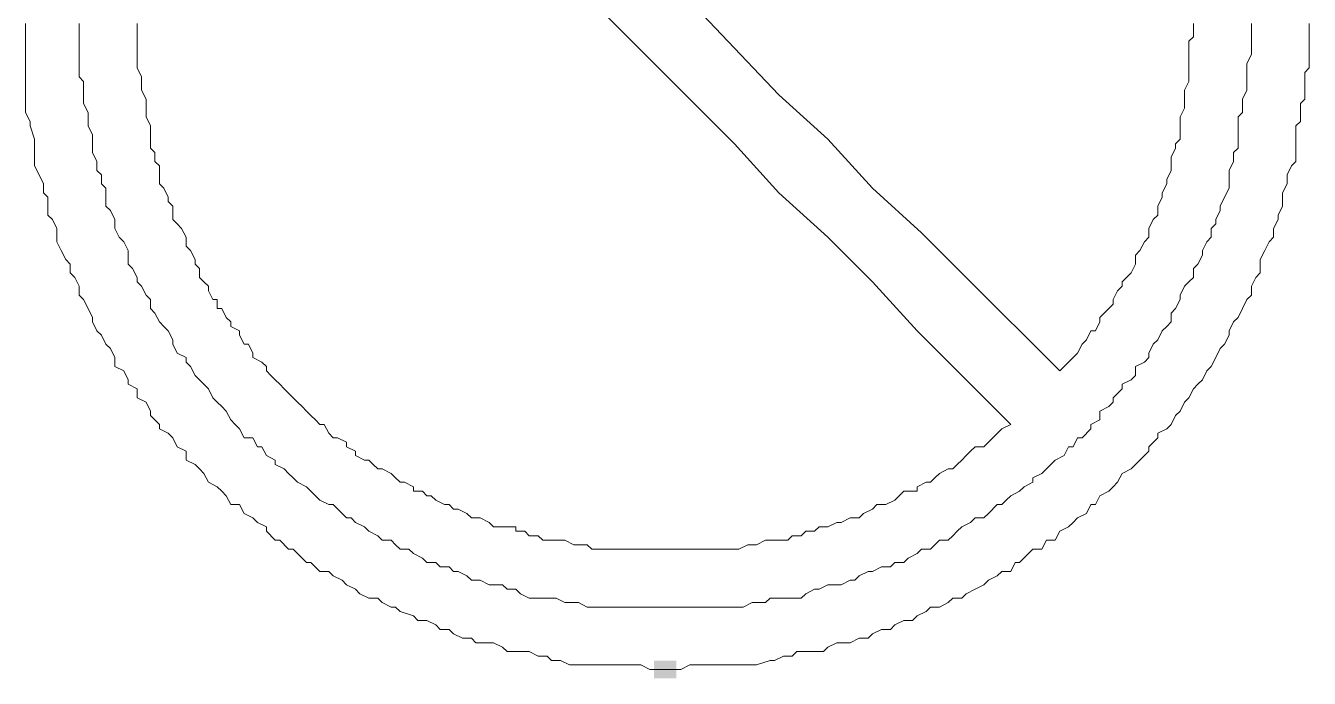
# Model space of a CAD drawing. Header units: millimetres. Extents: x 1341 to 37388, y -13954 to 1849.
# Drawn here: x 29529.3 to 29620.4, y -236.9 to -190.5 of the extents above; entities that cross this region are included whole.
import ezdxf

# ---------------------------------------------------------------- set-up
doc = ezdxf.new("R2010")
doc.units = ezdxf.units.MM
doc.layers.add('COMPONENTE', color=3, linetype='Continuous')

# ---------------------------------------------------------------- blocks, each defined once
blk = doc.blocks.new('TRANFORMADOR_IP00_TRAEL_VISTA_FRONT')
at = {"layer": 'COMPONENTE', "linetype": 'Continuous', "lineweight": 0}
blk.add_hatch(color=256, dxfattribs=at).paths.add_polyline_path([(5149.729, 2889.352), (5149.729, 2888.087), (5151.311, 2888.087), (5151.311, 2889.352)])
blk.add_hatch(color=256, dxfattribs=at).paths.add_polyline_path([(5149.729, 2889.352), (5149.729, 2888.087), (5151.311, 2888.087), (5151.311, 2889.352)])
for points in [[(5148.78, 2932.687), (5142.138, 2939.329)], [(5158.586, 2929.524), (5152.26, 2936.166)], [(5105.129, 2934.585), (5105.129, 2933.636)], [(5108.925, 2934.585), (5108.925, 2933.319)], [(5113.037, 2934.585), (5113.037, 2933.952)], [(5188.003, 2934.268), (5188.003, 2934.585)], [(5188.003, 2933.636), (5188.003, 2934.268)], [(5192.115, 2933.636), (5192.115, 2934.585)], [(5196.227, 2933.636), (5196.227, 2934.585)], [(5105.129, 2933.636), (5105.129, 2933.319)], [(5113.037, 2933.952), (5113.037, 2933.636)], [(5113.037, 2933.636), (5113.037, 2933.003)], [(5187.686, 2933.319), (5188.003, 2933.636)], [(5192.115, 2933.319), (5192.115, 2933.636)], [(5196.227, 2933.319), (5196.227, 2933.636)], [(5105.129, 2933.319), (5105.129, 2932.687)], [(5105.129, 2932.687), (5105.129, 2932.054)], [(5108.925, 2933.319), (5108.925, 2933.003)], [(5108.925, 2933.003), (5108.925, 2932.37)], [(5113.037, 2933.003), (5113.037, 2932.687)], [(5113.037, 2932.687), (5113.037, 2932.054)], [(5155.423, 2926.044), (5148.78, 2932.687)], [(5187.686, 2933.003), (5187.686, 2933.319)], [(5187.686, 2932.687), (5187.686, 2933.003)], [(5187.686, 2932.054), (5187.686, 2932.687)], [(5192.115, 2933.003), (5192.115, 2933.319)], [(5192.115, 2932.37), (5192.115, 2933.003)], [(5196.227, 2932.687), (5196.227, 2933.319)], [(5196.227, 2932.054), (5196.227, 2932.687)], [(5105.129, 2932.054), (5105.129, 2931.421)], [(5108.925, 2932.37), (5108.925, 2931.738)], [(5108.925, 2931.738), (5108.925, 2931.421)], [(5113.037, 2932.054), (5113.037, 2931.738)], [(5113.037, 2931.738), (5113.037, 2931.421)], [(5187.686, 2931.738), (5187.686, 2932.054)], [(5187.686, 2931.421), (5187.686, 2931.738)], [(5191.798, 2931.738), (5192.115, 2932.37)], [(5191.798, 2931.421), (5191.798, 2931.738)], [(5196.227, 2931.421), (5196.227, 2932.054)], [(5105.129, 2931.421), (5105.129, 2931.105)], [(5105.129, 2931.105), (5105.129, 2930.472)], [(5108.925, 2931.421), (5108.925, 2930.789)], [(5108.925, 2930.789), (5109.242, 2930.472)], [(5113.037, 2931.421), (5113.354, 2930.789)], [(5113.354, 2930.789), (5113.354, 2930.472)], [(5187.686, 2930.789), (5187.686, 2931.421)], [(5187.686, 2930.472), (5187.686, 2930.789)], [(5191.798, 2930.789), (5191.798, 2931.421)], [(5191.798, 2930.472), (5191.798, 2930.789)], [(5195.91, 2931.105), (5196.227, 2931.421)], [(5195.91, 2930.472), (5195.91, 2931.105)], [(5105.129, 2930.472), (5105.129, 2929.84)], [(5105.129, 2929.84), (5105.129, 2929.207)], [(5109.242, 2930.472), (5109.242, 2929.84)], [(5109.242, 2929.84), (5109.242, 2929.207)], [(5113.354, 2930.472), (5113.354, 2930.156)], [(5113.354, 2930.156), (5113.354, 2929.84)], [(5113.354, 2929.84), (5113.67, 2929.207)], [(5187.37, 2929.84), (5187.686, 2930.472)], [(5187.37, 2929.524), (5187.37, 2929.84)], [(5191.482, 2929.207), (5191.798, 2929.84)], [(5191.798, 2929.84), (5191.798, 2930.472)], [(5195.91, 2929.84), (5195.91, 2930.472)], [(5195.91, 2929.207), (5195.91, 2929.84)], [(5105.129, 2929.207), (5105.129, 2928.891)], [(5105.129, 2928.891), (5105.129, 2928.258)], [(5109.242, 2929.207), (5109.242, 2928.891)], [(5109.242, 2928.891), (5109.558, 2928.258)], [(5113.67, 2929.207), (5113.67, 2928.891)], [(5113.67, 2928.891), (5113.67, 2928.258)], [(5162.065, 2926.36), (5158.586, 2929.524)], [(5187.37, 2928.891), (5187.37, 2929.524)], [(5187.37, 2928.575), (5187.37, 2928.891)], [(5191.482, 2928.891), (5191.482, 2929.207)], [(5191.482, 2928.258), (5191.482, 2928.891)], [(5195.594, 2928.891), (5195.91, 2929.207)], [(5195.594, 2928.258), (5195.594, 2928.891)], [(5105.129, 2928.258), (5105.446, 2927.626)], [(5109.558, 2928.258), (5109.558, 2927.942)], [(5109.558, 2927.942), (5109.558, 2927.309)], [(5113.67, 2928.258), (5113.67, 2927.942)], [(5113.67, 2927.942), (5113.986, 2927.309)], [(5187.054, 2927.942), (5187.37, 2928.575)], [(5187.054, 2927.626), (5187.054, 2927.942)], [(5191.166, 2927.942), (5191.482, 2928.258)], [(5191.166, 2927.309), (5191.166, 2927.942)], [(5195.594, 2927.626), (5195.594, 2928.258)], [(5105.446, 2927.626), (5105.446, 2927.309)], [(5105.446, 2927.309), (5105.762, 2926.36)], [(5109.558, 2927.309), (5109.874, 2926.677)], [(5113.986, 2927.309), (5113.986, 2926.993)], [(5113.986, 2926.993), (5113.986, 2926.36)], [(5187.054, 2927.309), (5187.054, 2927.626)], [(5187.054, 2926.993), (5187.054, 2927.309)], [(5187.054, 2926.36), (5187.054, 2926.993)], [(5191.166, 2926.677), (5191.166, 2927.309)], [(5195.278, 2927.309), (5195.594, 2927.626)], [(5195.278, 2926.36), (5195.278, 2927.309)], [(5105.762, 2926.36), (5105.762, 2926.044)], [(5109.874, 2926.677), (5109.874, 2926.36)], [(5109.874, 2926.36), (5109.874, 2925.728)], [(5113.986, 2926.36), (5113.986, 2926.36)], [(5113.986, 2926.36), (5113.986, 2925.728)], [(5165.228, 2922.881), (5162.065, 2926.36)], [(5186.737, 2926.044), (5187.054, 2926.36)], [(5191.166, 2926.36), (5191.166, 2926.677)], [(5191.166, 2925.728), (5191.166, 2926.36)], [(5195.278, 2926.044), (5195.278, 2926.36)], [(5105.762, 2926.044), (5105.762, 2925.412)], [(5105.762, 2925.412), (5105.762, 2924.779)], [(5109.874, 2925.728), (5109.874, 2925.412)], [(5109.874, 2925.412), (5110.19, 2924.779)], [(5113.986, 2925.728), (5114.302, 2925.412)], [(5114.302, 2925.412), (5114.302, 2924.779)], [(5158.586, 2922.565), (5155.423, 2926.044)], [(5186.421, 2925.095), (5186.737, 2925.728)], [(5186.737, 2925.728), (5186.737, 2926.044)], [(5190.85, 2925.412), (5191.166, 2925.728)], [(5190.85, 2924.779), (5190.85, 2925.412)], [(5195.278, 2925.412), (5195.278, 2926.044)], [(5195.278, 2924.779), (5195.278, 2925.412)], [(5105.762, 2924.779), (5105.762, 2924.463)], [(5105.762, 2924.463), (5106.078, 2923.83)], [(5110.19, 2924.779), (5110.19, 2924.146)], [(5114.302, 2924.779), (5114.619, 2924.463)], [(5114.619, 2924.463), (5114.619, 2924.146)], [(5186.421, 2924.779), (5186.421, 2925.095)], [(5186.421, 2924.146), (5186.421, 2924.779)], [(5190.533, 2924.146), (5190.85, 2924.779)], [(5194.645, 2923.83), (5194.962, 2924.463)], [(5194.962, 2924.463), (5195.278, 2924.779)], [(5106.078, 2923.83), (5106.395, 2923.197)], [(5110.19, 2924.146), (5110.507, 2923.83)], [(5110.507, 2923.83), (5110.507, 2923.197)], [(5114.619, 2924.146), (5114.619, 2923.514)], [(5114.619, 2923.514), (5114.619, 2923.197)], [(5186.105, 2923.514), (5186.421, 2924.146)], [(5186.105, 2923.197), (5186.105, 2923.514)], [(5186.421, 2924.146), (5186.421, 2924.146)], [(5190.533, 2923.83), (5190.533, 2924.146)], [(5190.533, 2923.197), (5190.533, 2923.83)], [(5194.645, 2923.197), (5194.645, 2923.83)], [(5106.395, 2923.197), (5106.395, 2922.565)], [(5106.395, 2922.565), (5106.711, 2922.248)], [(5110.507, 2923.197), (5110.823, 2922.881)], [(5110.823, 2922.881), (5110.823, 2922.248)], [(5114.619, 2923.197), (5114.935, 2922.881)], [(5114.935, 2922.881), (5115.251, 2922.248)], [(5162.065, 2919.402), (5158.586, 2922.565)], [(5168.708, 2919.718), (5165.228, 2922.881)], [(5185.789, 2922.565), (5186.105, 2923.197)], [(5185.789, 2922.248), (5185.789, 2922.565)], [(5190.217, 2922.248), (5190.533, 2922.881)], [(5190.533, 2922.881), (5190.533, 2923.197)], [(5194.329, 2922.565), (5194.645, 2923.197)], [(5194.329, 2922.248), (5194.329, 2922.565)], [(5106.711, 2922.248), (5106.711, 2921.616)], [(5106.711, 2921.616), (5106.711, 2920.983)], [(5110.823, 2922.248), (5110.823, 2921.616)], [(5110.823, 2921.616), (5111.139, 2921.299)], [(5115.251, 2922.248), (5115.251, 2921.932)], [(5115.251, 2921.932), (5115.568, 2921.616)], [(5115.568, 2921.616), (5115.568, 2920.983)], [(5185.472, 2921.616), (5185.789, 2922.248)], [(5185.472, 2920.983), (5185.472, 2921.616)], [(5185.472, 2921.616), (5185.472, 2921.616)], [(5189.901, 2921.616), (5190.217, 2922.248)], [(5189.901, 2921.299), (5189.901, 2921.616)], [(5194.013, 2920.983), (5194.329, 2921.616)], [(5194.329, 2921.616), (5194.329, 2922.248)], [(5106.711, 2920.983), (5107.027, 2920.667)], [(5107.027, 2920.667), (5107.344, 2920.034)], [(5111.139, 2921.299), (5111.456, 2920.667)], [(5111.456, 2920.667), (5111.456, 2920.351)], [(5115.568, 2920.983), (5115.568, 2920.667)], [(5115.568, 2920.667), (5115.884, 2920.351)], [(5184.84, 2920.034), (5185.156, 2920.667)], [(5185.156, 2920.667), (5185.472, 2920.983)], [(5189.584, 2920.667), (5189.901, 2921.299)], [(5189.584, 2920.351), (5189.584, 2920.667)], [(5193.696, 2920.034), (5194.013, 2920.667)], [(5194.013, 2920.667), (5194.013, 2920.983)], [(5107.344, 2920.034), (5107.344, 2919.402)], [(5111.456, 2920.351), (5111.456, 2920.034)], [(5111.456, 2920.034), (5111.772, 2919.402)], [(5115.884, 2920.351), (5116.2, 2920.034)], [(5116.2, 2920.034), (5116.517, 2919.402)], [(5171.871, 2916.555), (5168.708, 2919.718)], [(5184.84, 2919.718), (5184.84, 2920.034)], [(5184.84, 2919.402), (5184.84, 2919.718)], [(5189.268, 2920.034), (5189.584, 2920.351)], [(5189.268, 2919.402), (5189.268, 2920.034)], [(5193.696, 2919.402), (5193.696, 2920.034)], [(5107.344, 2919.402), (5107.344, 2919.085)], [(5107.344, 2919.085), (5107.66, 2918.453)], [(5111.772, 2919.402), (5112.088, 2919.085)], [(5112.088, 2919.085), (5112.405, 2918.453)], [(5116.517, 2919.402), (5116.517, 2919.085)], [(5116.517, 2919.085), (5116.517, 2918.769)], [(5116.517, 2918.769), (5116.833, 2918.453)], [(5165.228, 2916.239), (5162.065, 2919.402)], [(5184.207, 2918.453), (5184.523, 2919.085)], [(5184.523, 2919.085), (5184.84, 2919.402)], [(5188.635, 2918.453), (5188.952, 2919.085)], [(5188.952, 2919.085), (5189.268, 2919.402)], [(5193.064, 2918.453), (5193.38, 2919.085)], [(5193.38, 2919.085), (5193.696, 2919.402)], [(5107.66, 2918.453), (5107.976, 2917.82)], [(5112.405, 2918.453), (5112.405, 2918.136)], [(5112.405, 2918.136), (5112.405, 2917.504)], [(5116.833, 2918.453), (5117.149, 2917.82)], [(5183.891, 2918.136), (5184.207, 2918.453)], [(5183.891, 2917.82), (5183.891, 2918.136)], [(5188.319, 2917.504), (5188.635, 2918.136)], [(5188.635, 2918.136), (5188.635, 2918.453)], [(5192.747, 2917.82), (5193.064, 2918.453)], [(5107.976, 2917.82), (5108.293, 2917.504)], [(5108.293, 2917.504), (5108.293, 2916.871)], [(5112.405, 2917.504), (5112.721, 2917.187)], [(5112.721, 2917.187), (5113.037, 2916.555)], [(5117.149, 2917.82), (5117.149, 2917.504)], [(5117.149, 2917.504), (5117.466, 2917.187)], [(5117.466, 2917.187), (5117.466, 2916.555)], [(5183.574, 2916.871), (5183.891, 2917.504)], [(5183.891, 2917.504), (5183.891, 2917.82)], [(5188.003, 2917.187), (5188.319, 2917.504)], [(5188.003, 2916.555), (5188.003, 2917.187)], [(5192.747, 2917.504), (5192.747, 2917.82)], [(5192.747, 2916.871), (5192.747, 2917.504)], [(5108.293, 2916.871), (5108.609, 2916.555)], [(5108.609, 2916.555), (5108.925, 2915.922)], [(5113.037, 2916.555), (5113.037, 2916.239)], [(5113.037, 2916.239), (5113.354, 2915.922)], [(5117.466, 2916.555), (5117.782, 2916.239)], [(5117.782, 2916.239), (5118.098, 2915.922)], [(5168.391, 2912.759), (5165.228, 2916.239)], [(5178.513, 2909.912), (5171.871, 2916.555)], [(5182.942, 2916.239), (5183.258, 2916.555)], [(5182.942, 2915.922), (5182.942, 2916.239)], [(5183.258, 2916.555), (5183.574, 2916.871)], [(5187.37, 2915.922), (5187.686, 2916.239)], [(5187.686, 2916.239), (5188.003, 2916.555)], [(5192.115, 2915.922), (5192.431, 2916.555)], [(5192.431, 2916.555), (5192.747, 2916.871)], [(5108.925, 2915.922), (5108.925, 2915.29)], [(5108.925, 2915.29), (5109.242, 2914.973)], [(5113.354, 2915.922), (5113.67, 2915.29)], [(5113.67, 2915.29), (5113.986, 2914.973)], [(5118.098, 2915.922), (5118.098, 2915.606)], [(5118.098, 2915.606), (5118.414, 2914.973)], [(5182.309, 2914.973), (5182.625, 2915.606)], [(5182.625, 2915.606), (5182.942, 2915.922)], [(5187.054, 2915.29), (5187.37, 2915.922)], [(5187.054, 2914.973), (5187.054, 2915.29)], [(5191.798, 2914.973), (5192.115, 2915.29)], [(5192.115, 2915.29), (5192.115, 2915.922)], [(5109.242, 2914.973), (5109.558, 2914.341)], [(5109.558, 2914.341), (5109.874, 2913.708)], [(5113.986, 2914.973), (5113.986, 2914.341)], [(5113.986, 2914.341), (5114.302, 2914.024)], [(5118.414, 2914.973), (5118.731, 2914.973)], [(5118.731, 2914.973), (5118.731, 2914.341)], [(5118.731, 2914.341), (5119.047, 2914.341)], [(5119.047, 2914.341), (5119.363, 2913.708)], [(5181.677, 2914.024), (5181.993, 2914.341)], [(5181.993, 2914.341), (5182.309, 2914.657)], [(5182.309, 2914.657), (5182.309, 2914.973)], [(5186.421, 2914.024), (5186.737, 2914.341)], [(5186.737, 2914.341), (5187.054, 2914.973)], [(5191.166, 2913.708), (5191.482, 2914.341)], [(5191.482, 2914.341), (5191.798, 2914.973)], [(5109.874, 2913.708), (5109.874, 2913.392)], [(5109.874, 2913.392), (5110.19, 2912.759)], [(5114.302, 2914.024), (5114.619, 2913.392)], [(5114.619, 2913.392), (5114.935, 2913.075)], [(5119.363, 2913.708), (5119.68, 2913.392)], [(5119.68, 2913.392), (5119.68, 2913.075)], [(5181.044, 2912.759), (5181.36, 2913.392)], [(5181.36, 2913.708), (5181.677, 2914.024)], [(5181.36, 2913.392), (5181.36, 2913.708)], [(5186.105, 2913.075), (5186.421, 2913.392)], [(5186.421, 2913.392), (5186.421, 2914.024)], [(5190.533, 2912.759), (5190.85, 2913.392)], [(5190.85, 2913.392), (5191.166, 2913.708)], [(5110.19, 2912.759), (5110.507, 2912.443)], [(5110.507, 2912.443), (5110.823, 2911.81)], [(5114.935, 2913.075), (5115.251, 2912.759)], [(5115.251, 2912.759), (5115.568, 2912.126)], [(5119.68, 2913.075), (5120.312, 2912.759)], [(5120.312, 2912.759), (5120.312, 2912.443)], [(5120.312, 2912.443), (5120.629, 2911.81)], [(5175.034, 2906.117), (5168.391, 2912.759)], [(5180.411, 2912.126), (5180.728, 2912.759)], [(5180.728, 2912.759), (5181.044, 2912.759)], [(5185.472, 2912.126), (5185.789, 2912.759)], [(5185.789, 2912.759), (5186.105, 2913.075)], [(5190.217, 2911.81), (5190.533, 2912.443)], [(5190.533, 2912.443), (5190.533, 2912.759)], [(5110.823, 2911.81), (5111.139, 2911.494)], [(5111.139, 2911.494), (5111.456, 2910.861)], [(5115.568, 2912.126), (5115.568, 2911.81)], [(5115.568, 2911.81), (5115.884, 2911.178)], [(5120.629, 2911.81), (5120.945, 2911.81)], [(5120.945, 2911.81), (5121.261, 2911.178)], [(5179.779, 2911.178), (5180.095, 2911.81)], [(5180.095, 2911.81), (5180.411, 2912.126)], [(5184.84, 2911.178), (5185.156, 2911.81)], [(5185.156, 2911.81), (5185.472, 2912.126)], [(5189.584, 2910.861), (5189.901, 2911.494)], [(5189.901, 2911.494), (5190.217, 2911.81)], [(5111.456, 2910.861), (5111.456, 2910.229)], [(5115.884, 2911.178), (5116.517, 2910.861)], [(5116.517, 2910.861), (5116.517, 2910.545)], [(5121.261, 2911.178), (5121.261, 2910.861)], [(5121.261, 2910.861), (5121.894, 2910.545)], [(5179.146, 2910.545), (5179.779, 2911.178)], [(5184.523, 2910.545), (5184.84, 2910.861)], [(5184.84, 2910.861), (5184.84, 2911.178)], [(5189.268, 2910.229), (5189.584, 2910.861)], [(5111.456, 2910.229), (5112.088, 2909.912)], [(5112.088, 2909.912), (5112.405, 2909.28)], [(5116.517, 2910.545), (5116.833, 2910.229)], [(5116.833, 2910.229), (5117.149, 2909.596)], [(5121.894, 2910.545), (5122.21, 2910.229)], [(5122.21, 2910.229), (5122.21, 2909.912)], [(5122.21, 2909.912), (5122.527, 2909.596)], [(5178.513, 2909.912), (5179.146, 2910.545)], [(5183.891, 2910.229), (5184.523, 2910.545)], [(5183.891, 2909.596), (5183.891, 2910.229)], [(5188.635, 2909.28), (5188.952, 2909.912)], [(5188.952, 2909.912), (5189.268, 2910.229)], [(5112.405, 2909.28), (5112.405, 2908.963)], [(5112.405, 2908.963), (5113.037, 2908.647)], [(5117.149, 2909.596), (5117.466, 2909.28)], [(5117.466, 2909.28), (5117.782, 2908.963)], [(5117.782, 2908.963), (5118.098, 2908.647)], [(5122.527, 2909.596), (5122.843, 2909.28)], [(5122.843, 2909.28), (5123.159, 2908.963)], [(5123.159, 2908.963), (5123.475, 2908.647)], [(5182.942, 2908.963), (5183.574, 2909.28)], [(5182.942, 2908.647), (5182.942, 2908.963)], [(5183.574, 2909.28), (5183.891, 2909.596)], [(5188.003, 2908.647), (5188.319, 2908.963)], [(5188.319, 2908.963), (5188.635, 2909.28)], [(5113.037, 2908.647), (5113.037, 2908.014)], [(5113.037, 2908.014), (5113.67, 2907.698)], [(5118.098, 2908.647), (5118.414, 2908.014)], [(5118.414, 2908.014), (5118.731, 2907.698)], [(5123.475, 2908.647), (5123.792, 2908.331)], [(5123.792, 2908.331), (5124.108, 2908.014)], [(5124.108, 2908.014), (5124.424, 2907.698)], [(5182.309, 2908.014), (5182.942, 2908.647)], [(5182.309, 2907.698), (5182.309, 2908.014)], [(5187.37, 2907.698), (5187.686, 2908.014)], [(5187.686, 2908.014), (5188.003, 2908.647)], [(5113.67, 2907.698), (5113.986, 2907.066)], [(5113.986, 2907.066), (5113.986, 2906.749)], [(5118.731, 2907.698), (5119.047, 2907.382)], [(5119.047, 2907.382), (5119.363, 2907.066)], [(5119.363, 2907.066), (5119.68, 2906.433)], [(5124.424, 2907.698), (5124.741, 2907.382)], [(5124.741, 2907.382), (5125.057, 2907.066)], [(5125.057, 2907.066), (5125.373, 2906.749)], [(5181.36, 2907.066), (5181.993, 2907.382)], [(5181.36, 2906.433), (5181.36, 2907.066)], [(5181.993, 2907.382), (5182.309, 2907.698)], [(5186.737, 2906.749), (5187.054, 2907.066)], [(5187.054, 2907.066), (5187.37, 2907.698)], [(5113.986, 2906.749), (5114.619, 2906.117)], [(5114.619, 2906.117), (5114.619, 2905.8)], [(5119.68, 2906.433), (5119.996, 2906.117)], [(5119.996, 2906.117), (5120.312, 2905.8)], [(5125.373, 2906.749), (5125.69, 2906.433)], [(5125.69, 2906.433), (5126.006, 2906.117)], [(5126.006, 2906.117), (5126.322, 2906.117)], [(5126.322, 2906.117), (5126.639, 2905.484)], [(5174.401, 2905.8), (5175.034, 2906.117)], [(5180.728, 2906.117), (5181.36, 2906.433)], [(5180.728, 2905.8), (5180.728, 2906.117)], [(5186.105, 2905.8), (5186.421, 2906.117)], [(5186.421, 2906.117), (5186.737, 2906.749)], [(5114.619, 2905.8), (5115.251, 2905.484)], [(5115.251, 2905.484), (5115.568, 2905.168)], [(5115.568, 2905.168), (5115.884, 2904.535)], [(5120.312, 2905.8), (5120.629, 2905.168)], [(5120.629, 2905.168), (5121.261, 2905.168)], [(5121.261, 2905.168), (5121.578, 2904.535)], [(5126.639, 2905.484), (5126.955, 2905.168)], [(5126.955, 2905.168), (5127.271, 2905.168)], [(5127.271, 2905.168), (5127.904, 2904.851)], [(5173.452, 2904.851), (5173.769, 2905.168)], [(5173.769, 2905.168), (5174.401, 2905.8)], [(5179.462, 2904.535), (5179.779, 2905.168)], [(5179.779, 2905.168), (5180.095, 2905.168)], [(5180.095, 2905.168), (5180.728, 2905.8)], [(5184.84, 2904.535), (5185.472, 2905.168)], [(5185.472, 2905.484), (5186.105, 2905.8)], [(5185.472, 2905.168), (5185.472, 2905.484)], [(5115.884, 2904.535), (5116.517, 2904.219)], [(5116.517, 2904.219), (5116.517, 2903.586)], [(5121.578, 2904.535), (5121.894, 2904.535)], [(5121.894, 2904.535), (5122.21, 2903.902)], [(5127.904, 2904.851), (5127.904, 2904.535)], [(5127.904, 2904.535), (5128.536, 2904.219)], [(5128.536, 2904.219), (5128.536, 2903.902)], [(5171.871, 2903.902), (5172.187, 2904.219)], [(5172.187, 2904.219), (5172.504, 2904.535)], [(5172.504, 2904.535), (5173.136, 2904.535)], [(5173.136, 2904.535), (5173.452, 2904.851)], [(5178.83, 2903.902), (5179.146, 2904.535)], [(5179.146, 2904.535), (5179.462, 2904.535)], [(5184.207, 2903.586), (5184.84, 2904.219)], [(5184.84, 2904.219), (5184.84, 2904.535)], [(5116.517, 2903.586), (5117.149, 2903.27)], [(5122.21, 2903.902), (5122.843, 2903.586)], [(5122.843, 2903.586), (5122.843, 2903.27)], [(5128.536, 2903.902), (5129.169, 2903.586)], [(5129.169, 2903.586), (5129.485, 2903.586)], [(5129.485, 2903.586), (5129.802, 2903.27)], [(5171.238, 2903.27), (5171.555, 2903.586)], [(5171.555, 2903.586), (5171.871, 2903.902)], [(5177.881, 2903.27), (5178.197, 2903.586)], [(5178.197, 2903.586), (5178.83, 2903.902)], [(5183.891, 2903.27), (5184.207, 2903.586)], [(5117.149, 2903.27), (5117.466, 2902.953)], [(5117.466, 2902.953), (5117.782, 2902.637)], [(5117.782, 2902.637), (5118.098, 2902.005)], [(5122.843, 2903.27), (5123.475, 2902.953)], [(5123.475, 2902.953), (5123.792, 2902.637)], [(5123.792, 2902.637), (5124.108, 2902.321)], [(5129.802, 2903.27), (5130.118, 2902.953)], [(5130.118, 2902.953), (5130.434, 2902.953)], [(5130.434, 2902.953), (5131.067, 2902.637)], [(5131.067, 2902.637), (5131.383, 2902.321)], [(5169.657, 2902.321), (5169.973, 2902.637)], [(5169.973, 2902.637), (5170.606, 2902.953)], [(5170.606, 2902.953), (5170.922, 2902.953)], [(5170.922, 2902.953), (5171.238, 2903.27)], [(5176.616, 2902.321), (5177.248, 2902.637)], [(5177.248, 2902.637), (5177.564, 2902.953)], [(5177.564, 2902.953), (5177.881, 2903.27)], [(5182.625, 2902.005), (5182.942, 2902.637)], [(5182.942, 2902.637), (5183.574, 2902.953)], [(5183.574, 2902.953), (5183.891, 2903.27)], [(5118.098, 2902.005), (5118.731, 2901.688)], [(5118.731, 2901.688), (5119.047, 2901.372)], [(5124.108, 2902.321), (5124.424, 2902.005)], [(5124.424, 2902.005), (5125.057, 2901.688)], [(5125.057, 2901.688), (5125.373, 2901.372)], [(5131.383, 2902.321), (5131.7, 2902.005)], [(5131.7, 2902.005), (5132.016, 2902.005)], [(5132.016, 2902.005), (5132.648, 2901.688)], [(5132.648, 2901.688), (5132.648, 2901.372)], [(5168.391, 2901.688), (5169.024, 2902.005)], [(5168.391, 2901.372), (5168.391, 2901.688)], [(5169.024, 2902.005), (5169.34, 2902.005)], [(5169.34, 2902.005), (5169.657, 2902.321)], [(5175.667, 2901.372), (5175.983, 2901.688)], [(5175.983, 2901.688), (5176.616, 2902.005)], [(5176.616, 2902.005), (5176.616, 2902.321)], [(5181.993, 2901.372), (5182.309, 2901.688)], [(5182.309, 2901.688), (5182.625, 2902.005)], [(5119.047, 2901.372), (5119.363, 2901.056)], [(5119.363, 2901.056), (5119.68, 2900.423)], [(5125.373, 2901.372), (5125.69, 2901.056)], [(5125.69, 2901.056), (5126.006, 2900.739)], [(5126.006, 2900.739), (5126.639, 2900.423)], [(5132.648, 2901.372), (5133.281, 2901.372)], [(5133.281, 2901.372), (5133.597, 2901.056)], [(5133.597, 2901.056), (5133.914, 2901.056)], [(5133.914, 2901.056), (5134.23, 2900.739)], [(5134.23, 2900.739), (5134.863, 2900.423)], [(5166.177, 2900.423), (5166.81, 2900.739)], [(5166.81, 2900.739), (5167.126, 2901.056)], [(5167.126, 2901.056), (5167.443, 2901.372)], [(5167.443, 2901.372), (5167.759, 2901.372)], [(5167.759, 2901.372), (5168.391, 2901.372)], [(5174.401, 2900.423), (5174.718, 2900.739)], [(5174.718, 2900.739), (5175.034, 2901.056)], [(5175.034, 2901.056), (5175.667, 2901.372)], [(5181.044, 2900.423), (5181.36, 2901.056)], [(5181.36, 2901.056), (5181.993, 2901.372)], [(5119.68, 2900.423), (5120.312, 2900.423)], [(5120.312, 2900.423), (5120.629, 2899.79)], [(5120.629, 2899.79), (5121.261, 2899.474)], [(5126.639, 2900.423), (5126.955, 2900.423)], [(5126.955, 2900.423), (5127.587, 2899.79)], [(5127.587, 2899.79), (5127.904, 2899.474)], [(5134.863, 2900.423), (5135.179, 2900.423)], [(5135.179, 2900.423), (5135.495, 2900.107)], [(5135.495, 2900.107), (5135.812, 2900.107)], [(5135.812, 2900.107), (5136.444, 2899.79)], [(5136.444, 2899.79), (5136.76, 2899.474)], [(5164.279, 2899.474), (5164.596, 2899.79)], [(5164.596, 2899.79), (5165.228, 2900.107)], [(5165.228, 2900.107), (5165.545, 2900.423)], [(5165.545, 2900.423), (5165.861, 2900.423)], [(5165.861, 2900.423), (5166.177, 2900.423)], [(5173.136, 2899.474), (5173.452, 2899.79)], [(5173.452, 2899.79), (5174.085, 2900.423)], [(5174.085, 2900.423), (5174.401, 2900.423)], [(5179.779, 2899.474), (5180.411, 2899.79)], [(5180.411, 2899.79), (5180.728, 2900.423)], [(5180.728, 2900.423), (5181.044, 2900.423)], [(5121.261, 2899.474), (5121.578, 2899.158)], [(5121.578, 2899.158), (5122.21, 2898.841)], [(5122.21, 2898.841), (5122.21, 2898.525)], [(5127.904, 2899.474), (5128.22, 2899.474)], [(5128.22, 2899.474), (5128.536, 2899.158)], [(5128.536, 2899.158), (5129.169, 2898.841)], [(5129.169, 2898.841), (5129.485, 2898.525)], [(5136.76, 2899.474), (5137.393, 2899.474)], [(5137.393, 2899.474), (5137.393, 2899.474)], [(5137.393, 2899.474), (5138.026, 2899.158)], [(5138.026, 2899.158), (5138.342, 2898.841)], [(5138.342, 2898.841), (5138.975, 2898.841)], [(5138.975, 2898.841), (5139.291, 2898.841)], [(5139.291, 2898.841), (5139.924, 2898.841)], [(5139.924, 2898.841), (5139.924, 2898.525)], [(5161.116, 2898.525), (5161.433, 2898.841)], [(5161.433, 2898.841), (5161.749, 2898.841)], [(5161.749, 2898.841), (5162.065, 2898.841)], [(5162.065, 2898.841), (5162.698, 2899.158)], [(5162.698, 2899.158), (5163.014, 2899.158)], [(5163.014, 2899.158), (5163.647, 2899.474)], [(5163.647, 2899.474), (5163.647, 2899.474)], [(5163.647, 2899.474), (5164.279, 2899.474)], [(5171.238, 2898.525), (5171.555, 2898.841)], [(5171.555, 2898.841), (5172.187, 2899.158)], [(5172.187, 2899.158), (5172.504, 2899.474)], [(5172.504, 2899.474), (5173.136, 2899.474)], [(5178.513, 2898.525), (5179.146, 2898.841)], [(5179.146, 2898.841), (5179.462, 2899.158)], [(5179.462, 2899.158), (5179.779, 2899.474)], [(5122.21, 2898.525), (5122.843, 2897.893)], [(5122.843, 2897.893), (5123.159, 2897.893)], [(5123.159, 2897.893), (5123.792, 2897.26)], [(5129.485, 2898.525), (5130.118, 2898.209)], [(5130.118, 2898.209), (5130.434, 2897.893)], [(5130.434, 2897.893), (5131.067, 2897.893)], [(5131.067, 2897.893), (5131.383, 2897.576)], [(5139.924, 2898.525), (5140.556, 2898.525)], [(5140.556, 2898.525), (5140.873, 2898.209)], [(5140.873, 2898.209), (5141.505, 2898.209)], [(5141.505, 2898.209), (5141.821, 2897.893)], [(5141.821, 2897.893), (5142.454, 2897.893)], [(5142.454, 2897.893), (5142.77, 2897.893)], [(5142.77, 2897.893), (5143.087, 2897.893)], [(5143.087, 2897.893), (5143.403, 2897.893)], [(5143.403, 2897.893), (5144.036, 2897.576)], [(5157.004, 2897.576), (5157.637, 2897.893)], [(5157.637, 2897.893), (5157.953, 2897.893)], [(5157.953, 2897.893), (5158.27, 2897.893)], [(5158.27, 2897.893), (5158.586, 2897.893)], [(5158.586, 2897.893), (5159.219, 2897.893)], [(5159.219, 2897.893), (5159.535, 2898.209)], [(5159.535, 2898.209), (5160.167, 2898.209)], [(5160.167, 2898.209), (5160.484, 2898.525)], [(5160.484, 2898.525), (5161.116, 2898.525)], [(5169.657, 2897.576), (5169.973, 2897.893)], [(5169.973, 2897.893), (5170.606, 2897.893)], [(5170.606, 2897.893), (5170.922, 2898.209)], [(5170.922, 2898.209), (5171.238, 2898.525)], [(5177.248, 2897.26), (5177.564, 2897.893)], [(5177.564, 2897.893), (5178.197, 2897.893)], [(5178.197, 2897.893), (5178.513, 2898.525)], [(5123.792, 2897.26), (5124.108, 2897.26)], [(5124.108, 2897.26), (5124.424, 2896.944)], [(5124.424, 2896.944), (5125.057, 2896.311)], [(5131.383, 2897.576), (5131.7, 2897.26)], [(5131.7, 2897.26), (5132.332, 2897.26)], [(5132.332, 2897.26), (5132.648, 2896.944)], [(5132.648, 2896.944), (5133.281, 2896.627)], [(5144.036, 2897.576), (5144.352, 2897.576)], [(5144.352, 2897.576), (5144.985, 2897.576)], [(5144.985, 2897.576), (5145.301, 2897.26)], [(5145.301, 2897.26), (5145.617, 2897.26)], [(5145.617, 2897.26), (5146.25, 2897.26)], [(5146.25, 2897.26), (5146.566, 2897.26)], [(5146.566, 2897.26), (5147.199, 2897.26)], [(5147.199, 2897.26), (5147.515, 2897.26)], [(5147.515, 2897.26), (5147.831, 2897.26)], [(5147.831, 2897.26), (5148.148, 2897.26)], [(5148.148, 2897.26), (5148.78, 2897.26)], [(5148.78, 2897.26), (5149.097, 2897.26)], [(5149.097, 2897.26), (5149.729, 2897.26)], [(5149.729, 2897.26), (5150.046, 2897.26)], [(5150.046, 2897.26), (5150.678, 2897.26)], [(5150.678, 2897.26), (5150.994, 2897.26)], [(5150.994, 2897.26), (5151.311, 2897.26)], [(5151.311, 2897.26), (5151.943, 2897.26)], [(5151.943, 2897.26), (5152.26, 2897.26)], [(5152.26, 2897.26), (5152.892, 2897.26)], [(5152.892, 2897.26), (5153.209, 2897.26)], [(5153.209, 2897.26), (5153.841, 2897.26)], [(5153.841, 2897.26), (5153.841, 2897.26)], [(5153.841, 2897.26), (5154.474, 2897.26)], [(5154.474, 2897.26), (5154.79, 2897.26)], [(5154.79, 2897.26), (5155.423, 2897.26)], [(5155.423, 2897.26), (5155.739, 2897.26)], [(5155.739, 2897.26), (5156.372, 2897.576)], [(5156.372, 2897.576), (5156.688, 2897.576)], [(5156.688, 2897.576), (5157.004, 2897.576)], [(5167.759, 2896.627), (5168.391, 2896.944)], [(5168.391, 2896.944), (5168.708, 2897.26)], [(5168.708, 2897.26), (5169.34, 2897.26)], [(5169.34, 2897.26), (5169.657, 2897.576)], [(5175.667, 2896.311), (5176.299, 2896.944)], [(5176.299, 2896.944), (5176.616, 2897.26)], [(5176.616, 2897.26), (5177.248, 2897.26)], [(5125.057, 2896.311), (5125.373, 2896.311)], [(5125.373, 2896.311), (5126.006, 2895.678)], [(5133.281, 2896.627), (5133.597, 2896.311)], [(5133.597, 2896.311), (5134.23, 2896.311)], [(5134.23, 2896.311), (5134.546, 2895.995)], [(5134.546, 2895.995), (5135.179, 2895.995)], [(5135.179, 2895.995), (5135.495, 2895.678)], [(5165.228, 2895.678), (5165.861, 2895.995)], [(5165.861, 2895.995), (5166.494, 2895.995)], [(5166.494, 2895.995), (5166.81, 2896.311)], [(5166.81, 2896.311), (5167.443, 2896.311)], [(5167.443, 2896.311), (5167.759, 2896.627)], [(5175.034, 2895.678), (5175.35, 2896.311)], [(5175.35, 2896.311), (5175.667, 2896.311)], [(5126.006, 2895.678), (5126.639, 2895.678)], [(5126.639, 2895.678), (5126.955, 2895.362)], [(5126.955, 2895.362), (5127.587, 2895.046)], [(5135.495, 2895.678), (5135.812, 2895.678)], [(5135.812, 2895.678), (5136.444, 2895.362)], [(5136.444, 2895.362), (5136.76, 2895.046)], [(5163.963, 2895.046), (5164.279, 2895.362)], [(5164.279, 2895.362), (5164.912, 2895.678)], [(5164.912, 2895.678), (5165.228, 2895.678)], [(5173.452, 2895.046), (5174.085, 2895.362)], [(5174.085, 2895.362), (5174.401, 2895.678)], [(5174.401, 2895.678), (5175.034, 2895.678)], [(5127.587, 2895.046), (5127.904, 2894.729)], [(5127.904, 2894.729), (5128.536, 2894.413)], [(5128.536, 2894.413), (5128.853, 2894.097)], [(5136.76, 2895.046), (5137.393, 2895.046)], [(5137.393, 2895.046), (5138.026, 2894.729)], [(5138.026, 2894.729), (5138.342, 2894.729)], [(5138.342, 2894.729), (5138.975, 2894.729)], [(5138.975, 2894.729), (5139.291, 2894.413)], [(5139.291, 2894.413), (5139.924, 2894.413)], [(5139.924, 2894.413), (5140.24, 2894.097)], [(5160.484, 2894.097), (5161.116, 2894.413)], [(5161.116, 2894.413), (5161.433, 2894.413)], [(5161.433, 2894.413), (5162.065, 2894.729)], [(5162.065, 2894.729), (5162.698, 2894.729)], [(5162.698, 2894.729), (5163.014, 2894.729)], [(5163.014, 2894.729), (5163.647, 2895.046)], [(5163.647, 2895.046), (5163.963, 2895.046)], [(5171.871, 2894.097), (5172.504, 2894.413)], [(5172.504, 2894.413), (5173.136, 2894.729)], [(5173.136, 2894.729), (5173.452, 2895.046)], [(5128.853, 2894.097), (5129.485, 2893.781)], [(5129.485, 2893.781), (5130.118, 2893.781)], [(5130.118, 2893.781), (5130.434, 2893.464)], [(5130.434, 2893.464), (5131.067, 2893.148)], [(5140.24, 2894.097), (5140.873, 2893.781)], [(5140.873, 2893.781), (5141.505, 2893.781)], [(5141.505, 2893.781), (5141.821, 2893.781)], [(5141.821, 2893.781), (5142.454, 2893.781)], [(5142.454, 2893.781), (5142.77, 2893.781)], [(5142.77, 2893.781), (5143.403, 2893.464)], [(5143.403, 2893.464), (5144.036, 2893.464)], [(5144.036, 2893.464), (5144.352, 2893.464)], [(5144.352, 2893.464), (5144.985, 2893.148)], [(5156.055, 2893.148), (5156.688, 2893.464)], [(5156.688, 2893.464), (5157.004, 2893.464)], [(5157.004, 2893.464), (5157.637, 2893.464)], [(5157.637, 2893.464), (5157.953, 2893.781)], [(5157.953, 2893.781), (5158.586, 2893.781)], [(5158.586, 2893.781), (5159.219, 2893.781)], [(5159.219, 2893.781), (5159.535, 2893.781)], [(5159.535, 2893.781), (5160.167, 2893.781)], [(5160.167, 2893.781), (5160.484, 2894.097)], [(5169.973, 2893.148), (5170.606, 2893.464)], [(5170.606, 2893.464), (5170.922, 2893.781)], [(5170.922, 2893.781), (5171.555, 2893.781)], [(5171.555, 2893.781), (5171.871, 2894.097)], [(5131.067, 2893.148), (5131.383, 2893.148)], [(5131.383, 2893.148), (5131.7, 2892.832)], [(5131.7, 2892.832), (5132.648, 2892.515)], [(5132.648, 2892.515), (5132.965, 2892.199)], [(5144.985, 2893.148), (5145.301, 2893.148)], [(5145.301, 2893.148), (5145.933, 2893.148)], [(5145.933, 2893.148), (5146.566, 2893.148)], [(5146.566, 2893.148), (5146.882, 2893.148)], [(5146.882, 2893.148), (5147.199, 2893.148)], [(5147.199, 2893.148), (5148.148, 2893.148)], [(5148.148, 2893.148), (5148.464, 2893.148)], [(5148.464, 2893.148), (5148.78, 2893.148)], [(5148.78, 2893.148), (5149.413, 2893.148)], [(5149.413, 2893.148), (5150.046, 2893.148)], [(5150.046, 2893.148), (5150.678, 2893.148)], [(5150.678, 2893.148), (5150.994, 2893.148)], [(5150.994, 2893.148), (5151.311, 2893.148)], [(5151.311, 2893.148), (5151.943, 2893.148)], [(5151.943, 2893.148), (5152.576, 2893.148)], [(5152.576, 2893.148), (5152.892, 2893.148)], [(5152.892, 2893.148), (5153.525, 2893.148)], [(5153.525, 2893.148), (5153.841, 2893.148)], [(5153.841, 2893.148), (5154.474, 2893.148)], [(5154.474, 2893.148), (5155.106, 2893.148)], [(5155.106, 2893.148), (5155.423, 2893.148)], [(5155.423, 2893.148), (5156.055, 2893.148)], [(5168.075, 2892.199), (5168.391, 2892.515)], [(5168.391, 2892.515), (5169.024, 2892.832)], [(5169.024, 2892.832), (5169.34, 2893.148)], [(5169.34, 2893.148), (5169.973, 2893.148)], [(5132.965, 2892.199), (5133.597, 2892.199)], [(5133.597, 2892.199), (5134.23, 2891.883)], [(5134.23, 2891.883), (5134.546, 2891.566)], [(5134.546, 2891.566), (5135.179, 2891.566)], [(5135.179, 2891.566), (5135.495, 2891.25)], [(5165.228, 2891.25), (5165.861, 2891.566)], [(5165.861, 2891.566), (5166.494, 2891.566)], [(5166.494, 2891.566), (5166.81, 2891.883)], [(5166.81, 2891.883), (5167.443, 2892.199)], [(5167.443, 2892.199), (5168.075, 2892.199)], [(5135.495, 2891.25), (5136.128, 2890.934)], [(5136.128, 2890.934), (5136.76, 2890.934)], [(5136.76, 2890.934), (5137.077, 2890.617)], [(5137.077, 2890.617), (5137.709, 2890.617)], [(5137.709, 2890.617), (5138.342, 2890.617)], [(5138.342, 2890.617), (5138.975, 2890.301)], [(5162.065, 2890.301), (5162.698, 2890.617)], [(5162.698, 2890.617), (5163.331, 2890.617)], [(5163.331, 2890.617), (5163.647, 2890.617)], [(5163.647, 2890.617), (5164.279, 2890.934)], [(5164.279, 2890.934), (5164.912, 2890.934)], [(5164.912, 2890.934), (5165.228, 2891.25)], [(5138.975, 2890.301), (5139.291, 2889.985)], [(5139.291, 2889.985), (5139.924, 2889.985)], [(5139.924, 2889.985), (5140.556, 2889.985)], [(5140.556, 2889.985), (5140.873, 2889.985)], [(5140.873, 2889.985), (5141.505, 2889.668)], [(5141.505, 2889.668), (5142.138, 2889.668)], [(5142.138, 2889.668), (5142.454, 2889.352)], [(5158.27, 2889.352), (5158.902, 2889.668)], [(5158.902, 2889.668), (5159.535, 2889.668)], [(5159.535, 2889.668), (5159.851, 2889.985)], [(5159.851, 2889.985), (5160.484, 2889.985)], [(5160.484, 2889.985), (5161.116, 2889.985)], [(5161.116, 2889.985), (5161.749, 2889.985)], [(5161.749, 2889.985), (5162.065, 2890.301)], [(5142.454, 2889.352), (5143.087, 2889.352)], [(5143.087, 2889.352), (5143.719, 2889.036)], [(5143.719, 2889.036), (5144.352, 2889.036)], [(5144.352, 2889.036), (5144.985, 2889.036)], [(5144.985, 2889.036), (5145.617, 2889.036)], [(5145.617, 2889.036), (5145.933, 2889.036)], [(5145.933, 2889.036), (5146.566, 2889.036)], [(5146.566, 2889.036), (5147.199, 2889.036)], [(5147.199, 2889.036), (5147.515, 2889.036)], [(5147.515, 2889.036), (5148.148, 2889.036)], [(5148.148, 2889.036), (5148.78, 2889.036)], [(5148.78, 2889.036), (5149.413, 2888.72)], [(5149.413, 2888.72), (5150.678, 2888.72)], [(5150.678, 2888.72), (5151.627, 2888.72)], [(5151.627, 2888.72), (5152.26, 2889.036)], [(5152.26, 2889.036), (5152.892, 2889.036)], [(5152.892, 2889.036), (5153.209, 2889.036)], [(5153.209, 2889.036), (5153.841, 2889.036)], [(5153.841, 2889.036), (5154.474, 2889.036)], [(5154.474, 2889.036), (5154.79, 2889.036)], [(5154.79, 2889.036), (5155.423, 2889.036)], [(5155.423, 2889.036), (5156.055, 2889.036)], [(5156.055, 2889.036), (5156.688, 2889.036)], [(5156.688, 2889.036), (5157.004, 2889.036)], [(5157.004, 2889.036), (5157.953, 2889.352)], [(5157.953, 2889.352), (5158.27, 2889.352)]]:
    blk.add_lwpolyline(points, dxfattribs=at)

msp = doc.modelspace()

# ---------------------------------------------------------------- block references
at = {"linetype": 'ByBlock'}
msp.add_blockref('TRANFORMADOR_IP00_TRAEL_VISTA_FRONT', (24424.173, -3124.971), dxfattribs=at)

doc.saveas('drawing.dxf')
